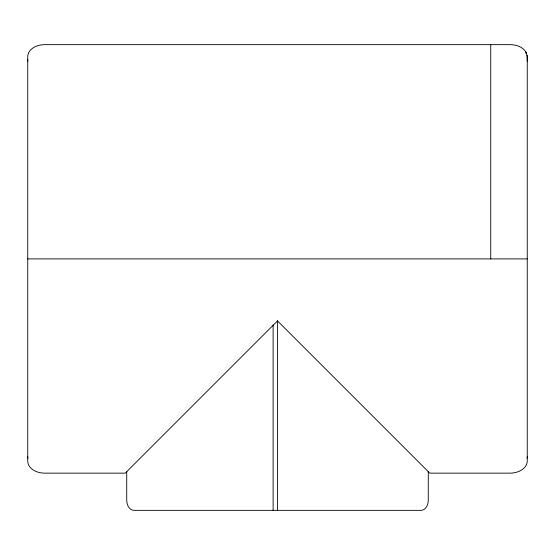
<?xml version="1.0" encoding="UTF-8"?>
<svg xmlns="http://www.w3.org/2000/svg" width="555" height="555" viewBox="0 0 555 555"><rect width="100%" height="100%" fill="white"/><g stroke="black" fill="none" stroke-linecap="round" stroke-linejoin="round"><path stroke-width="0.83" d="M27.75 258.901L527.25 258.901M526.015 52.149C522.72 46.78 516.046 44.636 510.024 44.657L44.976 44.657A16.934 11.974 0 0 0 27.75 56.839L27.75 460.962A16.934 11.974 0 0 0 44.976 473.144L125.263 473.144L277.5 320.908L429.737 473.144L510.024 473.144A17.226 12.182 0 0 0 527.25 460.962L527.25 56.839L526.015 52.149L526.015 53.606M527.25 61.223L527.139 55.243M490.738 44.657L490.738 258.901M428.273 471.466L428.273 500.006A10.163 7.187 90 0 1 420.967 510.343L134.032 510.343A10.163 7.187 -90 0 1 126.727 500.006L126.727 471.466M277.5 320.693L277.5 510.343M273.115 325.022L273.115 510.343M527.25 456.578A17.226 12.182 0 0 1 527.104 458.173M27.861 458.18A16.934 11.974 0 0 1 27.75 456.578M27.75 61.223A16.934 11.974 0 0 1 27.861 59.628"/></g></svg>
